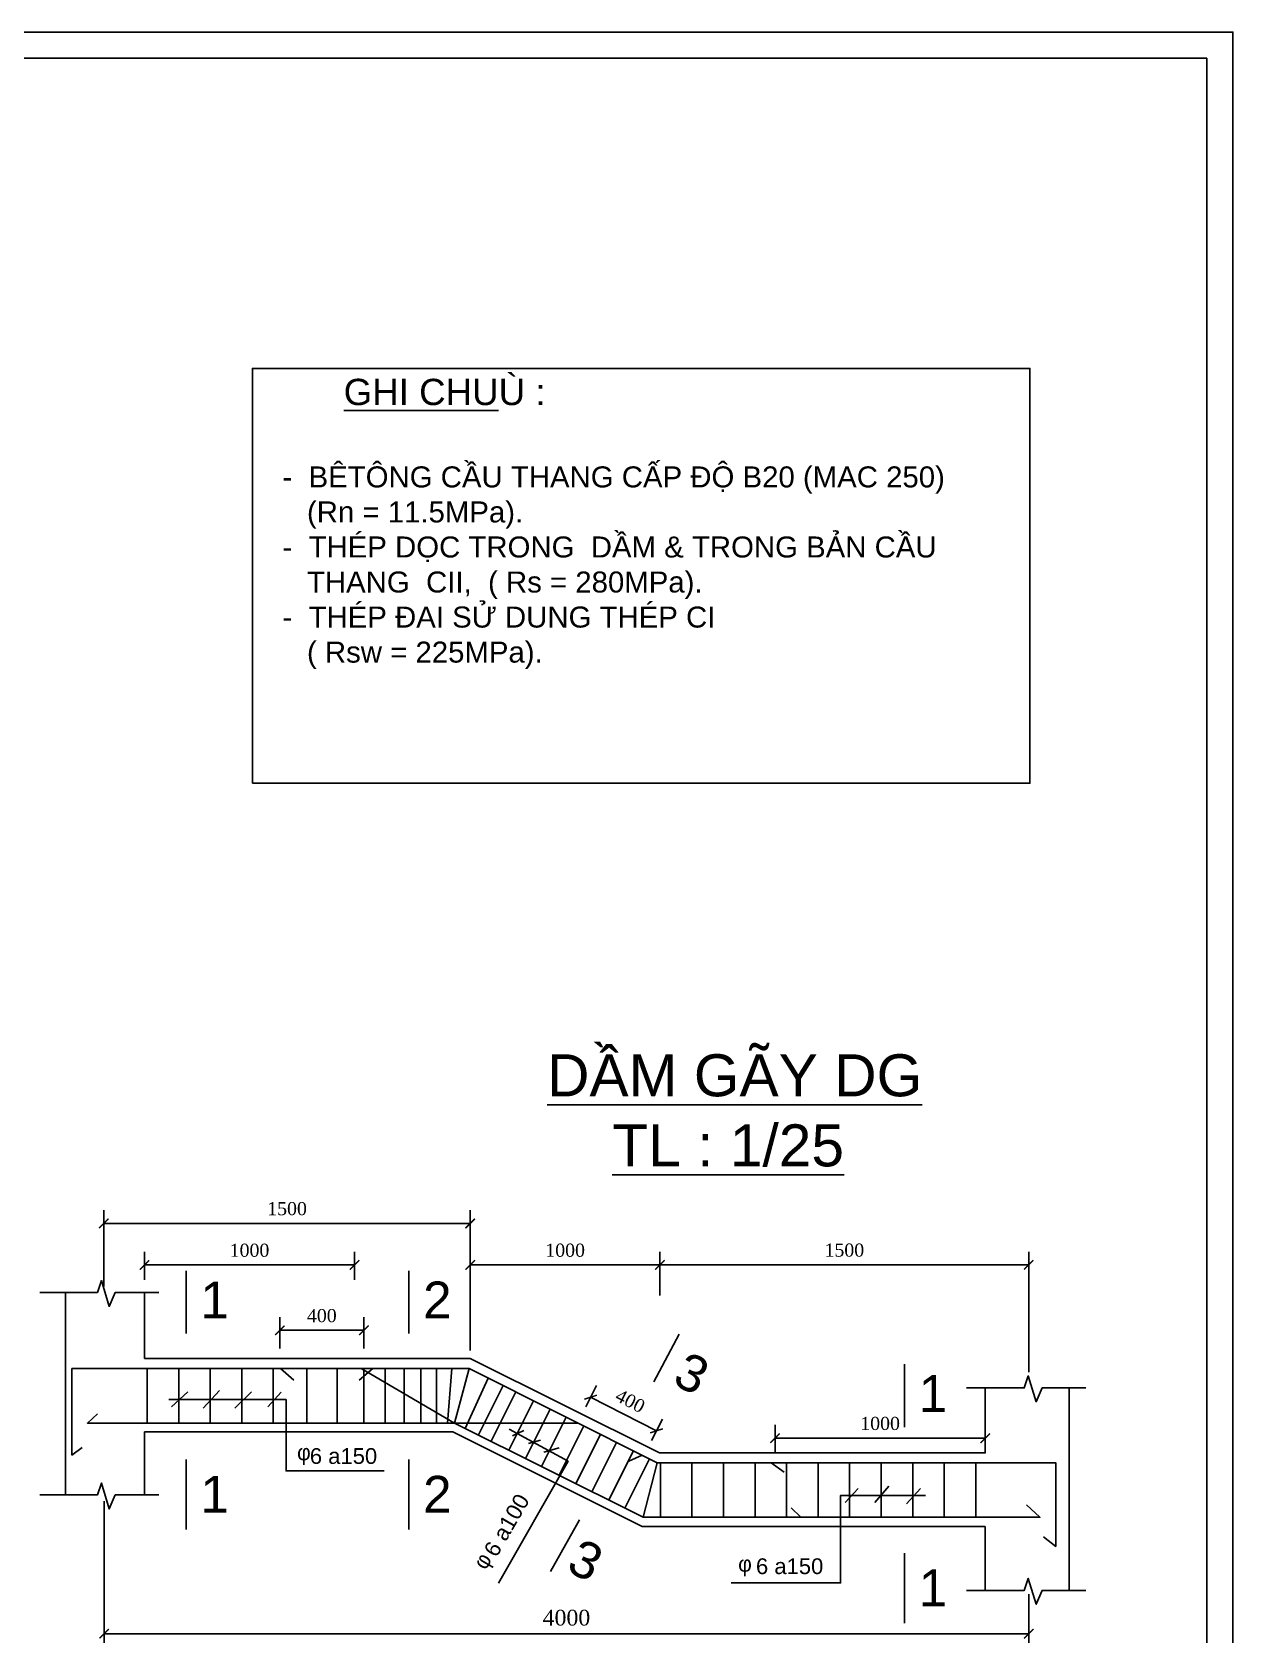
# Model space of a CAD drawing. Header units: millimetres. Extents: x -13160 to 230329, y -20060 to 75228.
# Drawn here: x 207477 to 230329, y 19314 to 49820 of the extents above; entities that cross this region are included whole.
import ezdxf

# ---------------------------------------------------------------- set-up
doc = ezdxf.new("R2010")
doc.units = ezdxf.units.MM
doc.header["$LTSCALE"] = 6
for name, color, linetype in [('BAODAM', 3, 'Continuous'), ('BAOMANH', 2, 'Continuous'), ('DAI', 4, 'Continuous'), ('KTHUOT', 6, 'Continuous'), ('TEXT', 7, 'Continuous'), ('THEP', 1, 'Continuous')]:
    doc.layers.add(name, color=color, linetype=linetype)
doc.styles.add('VNI-TIMES', font='')
doc.styles.get('VNI-TIMES').set_extended_font_data('VNI-Times')
doc.dimstyles.new('D1', dxfattribs={"dimtxt": 250, "dimasz": 180, "dimexe": 250, "dimexo": 150, "dimgap": 150, "dimtad": 1, "dimdec": 0, "dimtxsty": 'VNI-TIMES', "dimblk": 'ARCHTICK', "dimcen": 2.5, "dimadec": 0, "dimazin": 0, "dimtfac": 1, "dimtdec": 0, "dimtmove": 0, "dimatfit": 3, "dimldrblk": 'ARCHTICK', "dimfxl": 1, "dimarcsym": 0})

# ---------------------------------------------------------------- blocks, each defined once
blk = doc.blocks.new('_ArchTick')
at = {"layer": 'BAOMANH', "color": 0, "const_width": 0.15}
blk.add_lwpolyline([(-0.5, -0.5), (0.5, 0.5)], dxfattribs=at)
blk = doc.blocks.new('*D35')
at = {"layer": 'DEFPOINTS', "color": 0, "linetype": 'Continuous', "ltscale": 4}
for p in [(213615, 26356), (209615, 25923), (213615, 25923)]:
    blk.add_point(p, dxfattribs=at)
at = {"layer": 'KTHUOT', "color": 0, "linetype": 'Continuous', "lineweight": -2, "ltscale": 4, "transparency": 16777216}
for p, q in [((209615, 26073), (209615, 26606)), ((213615, 26073), (213615, 26606)), ((209615, 26356), (213615, 26356))]:
    blk.add_line(p, q, dxfattribs=at)
at = {"layer": 'KTHUOT', "color": 0, "linetype": 'Continuous', "lineweight": -2, "ltscale": 4, "transparency": 16777216, "xscale": 180, "yscale": 180, "zscale": 180, "rotation": 180}
blk.add_blockref('_ArchTick', (209615, 26356), dxfattribs=at)
at = {"layer": 'KTHUOT', "color": 0, "linetype": 'Continuous', "lineweight": -2, "ltscale": 4, "transparency": 16777216, "xscale": 180, "yscale": 180, "zscale": 180}
blk.add_blockref('_ArchTick', (213615, 26356), dxfattribs=at)
at = {"layer": 'KTHUOT', "color": 0, "linetype": 'Continuous', "ltscale": 4, "transparency": 16777216, "insert": (211615, 26634), "char_height": 250, "attachment_point": 5, "style": 'VNI-TIMES'}
blk.add_mtext('1000', dxfattribs=at)
blk = doc.blocks.new('*D34')
at = {"layer": 'DEFPOINTS', "color": 0, "linetype": 'Continuous', "ltscale": 4}
for p in [(225615, 23060), (221615, 22627), (225615, 22627)]:
    blk.add_point(p, dxfattribs=at)
at = {"layer": 'KTHUOT', "color": 0, "linetype": 'Continuous', "lineweight": -2, "ltscale": 4, "transparency": 16777216}
for p, q in [((221615, 22777), (221615, 23310)), ((225615, 22777), (225615, 23310)), ((221615, 23060), (225615, 23060))]:
    blk.add_line(p, q, dxfattribs=at)
at = {"layer": 'KTHUOT', "color": 0, "linetype": 'Continuous', "lineweight": -2, "ltscale": 4, "transparency": 16777216, "xscale": 180, "yscale": 180, "zscale": 180, "rotation": 180}
blk.add_blockref('_ArchTick', (221615, 23060), dxfattribs=at)
at = {"layer": 'KTHUOT', "color": 0, "linetype": 'Continuous', "lineweight": -2, "ltscale": 4, "transparency": 16777216, "xscale": 180, "yscale": 180, "zscale": 180}
blk.add_blockref('_ArchTick', (225615, 23060), dxfattribs=at)
at = {"layer": 'KTHUOT', "color": 0, "linetype": 'Continuous', "ltscale": 4, "transparency": 16777216, "insert": (223615, 23338), "char_height": 250, "attachment_point": 5, "style": 'VNI-TIMES'}
blk.add_mtext('1000', dxfattribs=at)
blk = doc.blocks.new('*D33')
at = {"layer": 'DEFPOINTS', "color": 0, "linetype": 'Continuous', "ltscale": 4}
for p in [(213791, 25112), (212191, 24616), (213791, 24616)]:
    blk.add_point(p, dxfattribs=at)
at = {"layer": 'KTHUOT', "color": 0, "linetype": 'Continuous', "lineweight": -2, "ltscale": 4, "transparency": 16777216}
for p, q in [((212191, 24766), (212191, 25362)), ((213791, 24766), (213791, 25362)), ((212191, 25112), (213791, 25112))]:
    blk.add_line(p, q, dxfattribs=at)
at = {"layer": 'KTHUOT', "color": 0, "linetype": 'Continuous', "lineweight": -2, "ltscale": 4, "transparency": 16777216, "xscale": 180, "yscale": 180, "zscale": 180, "rotation": 180}
blk.add_blockref('_ArchTick', (212191, 25112), dxfattribs=at)
at = {"layer": 'KTHUOT', "color": 0, "linetype": 'Continuous', "lineweight": -2, "ltscale": 4, "transparency": 16777216, "xscale": 180, "yscale": 180, "zscale": 180}
blk.add_blockref('_ArchTick', (213791, 25112), dxfattribs=at)
at = {"layer": 'KTHUOT', "color": 0, "linetype": 'Continuous', "ltscale": 4, "transparency": 16777216, "insert": (212991, 25390), "char_height": 250, "attachment_point": 5, "style": 'VNI-TIMES'}
blk.add_mtext('400', dxfattribs=at)
blk = doc.blocks.new('*D28')
at = {"layer": 'DEFPOINTS', "color": 0, "linetype": 'Continuous', "ltscale": 4}
for p in [(215815, 27146), (208842, 25794), (215815, 24577)]:
    blk.add_point(p, dxfattribs=at)
at = {"layer": 'KTHUOT', "color": 0, "linetype": 'Continuous', "lineweight": -2, "ltscale": 4, "transparency": 16777216}
for p, q in [((208842, 25944), (208842, 27396)), ((215815, 24727), (215815, 27396)), ((208842, 27146), (215815, 27146))]:
    blk.add_line(p, q, dxfattribs=at)
at = {"layer": 'KTHUOT', "color": 0, "linetype": 'Continuous', "lineweight": -2, "ltscale": 4, "transparency": 16777216, "xscale": 180, "yscale": 180, "zscale": 180, "rotation": 180}
blk.add_blockref('_ArchTick', (208842, 27146), dxfattribs=at)
at = {"layer": 'KTHUOT', "color": 0, "linetype": 'Continuous', "lineweight": -2, "ltscale": 4, "transparency": 16777216, "xscale": 180, "yscale": 180, "zscale": 180}
blk.add_blockref('_ArchTick', (215815, 27146), dxfattribs=at)
at = {"layer": 'KTHUOT', "color": 0, "linetype": 'Continuous', "ltscale": 4, "transparency": 16777216, "insert": (212329, 27426), "char_height": 250, "attachment_point": 5, "style": 'VNI-TIMES'}
blk.add_mtext('1500', dxfattribs=at)
blk = doc.blocks.new('*D27')
at = {"layer": 'DEFPOINTS', "color": 0, "linetype": 'Continuous', "ltscale": 4}
for p in [(208849, 22008), (226443, 20239), (226443, 19338)]:
    blk.add_point(p, dxfattribs=at)
at = {"layer": 'KTHUOT', "color": 0, "linetype": 'Continuous', "lineweight": -2, "ltscale": 4, "transparency": 16777216}
for p, q in [((208849, 21858), (208849, 19088)), ((226443, 20089), (226443, 19088)), ((208849, 19338), (226443, 19338))]:
    blk.add_line(p, q, dxfattribs=at)
at = {"layer": 'KTHUOT', "color": 0, "linetype": 'Continuous', "lineweight": -2, "ltscale": 4, "transparency": 16777216, "xscale": 180, "yscale": 180, "zscale": 180, "rotation": 180}
blk.add_blockref('_ArchTick', (208849, 19338), dxfattribs=at)
at = {"layer": 'KTHUOT', "color": 0, "linetype": 'Continuous', "lineweight": -2, "ltscale": 4, "transparency": 16777216, "xscale": 180, "yscale": 180, "zscale": 180}
blk.add_blockref('_ArchTick', (226443, 19338), dxfattribs=at)
at = {"layer": 'KTHUOT', "color": 0, "linetype": 'Continuous', "ltscale": 4, "transparency": 16777216, "insert": (217646, 19641), "char_height": 300, "attachment_point": 5, "style": 'VNI-TIMES'}
blk.add_mtext('4000', dxfattribs=at)
blk = doc.blocks.new('*D26')
at = {"layer": 'DEFPOINTS', "color": 0, "linetype": 'Continuous', "ltscale": 4}
for p in [(217943, 23519), (219360, 23199), (219198, 22880)]:
    blk.add_point(p, dxfattribs=at)
at = {"layer": 'KTHUOT', "color": 0, "linetype": 'Continuous', "lineweight": -2, "ltscale": 4, "transparency": 16777216}
for p, q in [((218012, 23653), (218220, 24061)), ((218106, 23839), (219360, 23199)), ((219266, 23013), (219474, 23422))]:
    blk.add_line(p, q, dxfattribs=at)
at = {"layer": 'KTHUOT', "color": 0, "linetype": 'Continuous', "lineweight": -2, "ltscale": 4, "transparency": 16777216, "xscale": 180, "yscale": 180, "zscale": 180}
for p, rotation in [((218106, 23839), 152.9800203264659), ((219360, 23199), 332.980020326466)]:
    blk.add_blockref('_ArchTick', p, dxfattribs=dict(at, rotation=rotation))
at = {"layer": 'KTHUOT', "color": 0, "linetype": 'Continuous', "ltscale": 4, "transparency": 16777216, "insert": (218860, 23767), "char_height": 250, "attachment_point": 5, "rotation": 332.98, "style": 'VNI-TIMES'}
blk.add_mtext('400', dxfattribs=at)
blk = doc.blocks.new('*D25')
at = {"layer": 'DEFPOINTS', "color": 0, "linetype": 'Continuous', "ltscale": 4}
for p in [(219426, 26357), (219426, 25625), (215815, 24727)]:
    blk.add_point(p, dxfattribs=at)
at = {"layer": 'KTHUOT', "color": 0, "linetype": 'Continuous', "lineweight": -2, "ltscale": 4, "transparency": 16777216}
for p, q in [((215815, 24877), (215815, 26607)), ((219426, 25775), (219426, 26607)), ((215815, 26357), (219426, 26357))]:
    blk.add_line(p, q, dxfattribs=at)
at = {"layer": 'KTHUOT', "color": 0, "linetype": 'Continuous', "lineweight": -2, "ltscale": 4, "transparency": 16777216, "xscale": 180, "yscale": 180, "zscale": 180, "rotation": 180}
blk.add_blockref('_ArchTick', (215815, 26357), dxfattribs=at)
at = {"layer": 'KTHUOT', "color": 0, "linetype": 'Continuous', "lineweight": -2, "ltscale": 4, "transparency": 16777216, "xscale": 180, "yscale": 180, "zscale": 180}
blk.add_blockref('_ArchTick', (219426, 26357), dxfattribs=at)
at = {"layer": 'KTHUOT', "color": 0, "linetype": 'Continuous', "ltscale": 4, "transparency": 16777216, "insert": (217621, 26635), "char_height": 250, "attachment_point": 5, "style": 'VNI-TIMES'}
blk.add_mtext('1000', dxfattribs=at)
blk = doc.blocks.new('*D24')
at = {"layer": 'DEFPOINTS', "color": 0, "linetype": 'Continuous', "ltscale": 4}
for p in [(226443, 26357), (219426, 25775), (226443, 24163)]:
    blk.add_point(p, dxfattribs=at)
at = {"layer": 'KTHUOT', "color": 0, "linetype": 'Continuous', "lineweight": -2, "ltscale": 4, "transparency": 16777216}
for p, q in [((219426, 25925), (219426, 26607)), ((226443, 24313), (226443, 26607)), ((219426, 26357), (226443, 26357))]:
    blk.add_line(p, q, dxfattribs=at)
at = {"layer": 'KTHUOT', "color": 0, "linetype": 'Continuous', "lineweight": -2, "ltscale": 4, "transparency": 16777216, "xscale": 180, "yscale": 180, "zscale": 180, "rotation": 180}
blk.add_blockref('_ArchTick', (219426, 26357), dxfattribs=at)
at = {"layer": 'KTHUOT', "color": 0, "linetype": 'Continuous', "lineweight": -2, "ltscale": 4, "transparency": 16777216, "xscale": 180, "yscale": 180, "zscale": 180}
blk.add_blockref('_ArchTick', (226443, 26357), dxfattribs=at)
at = {"layer": 'KTHUOT', "color": 0, "linetype": 'Continuous', "ltscale": 4, "transparency": 16777216, "insert": (222934, 26637), "char_height": 250, "attachment_point": 5, "style": 'VNI-TIMES'}
blk.add_mtext('1500', dxfattribs=at)

msp = doc.modelspace()

# ---------------------------------------------------------------- linework, layer by layer
at = {"layer": 'BAODAM', "color": 3, "linetype": 'Continuous'}
for p, q in [((208116.2, 21978.6), (208116.2, 25832.1)), ((209615.4, 24577.4), (209615.4, 25832.1)), ((215815.4, 24577.4), (209615.4, 24577.4)), ((215815.4, 24577.4), (219415.4, 22777.4)), ((225615.4, 22777.4), (225615.4, 24016.5)), ((227215.4, 20163), (227215.4, 24016.5)), ((209615.4, 21978.6), (209615.4, 23177.4)), ((215484.9, 23177.4), (209615.4, 23177.4)), ((215484.9, 23177.4), (219084.9, 21377.4)), ((225615.4, 22777.4), (219415.4, 22777.4)), ((225615.4, 21377.4), (219084.9, 21377.4)), ((225615.4, 20163), (225615.4, 21377.4))]:
    msp.add_line(p, q, dxfattribs=at)
at = {"layer": 'BAOMANH', "color": 2, "linetype": 'Continuous', "ltscale": 4}
for points in [[(207623.6, 25832.1), (208720.2, 25832.1), (208795.8, 26058.8), (208947.1, 25567.6), (209060.5, 25832.1), (209892.4, 25832.1)], [(225261.7, 24016.5), (226358.3, 24016.5), (226433.9, 24243.2), (226585.2, 23752), (226698.6, 24016.5), (227530.5, 24016.5)], [(210127.5, 23653.4), (210441.1, 23944.3)], [(210732.3, 23631), (211045.8, 23966.7)], [(211337, 23631), (211650.6, 23944.3)], [(211965.6, 23655.9), (212218.7, 23931.8)], [(210078.5, 23793.9), (212310.8, 23793.9), (212310.8, 22436.7), (214174.8, 22436.7)], [(216558.4, 23233.4), (217676.6, 22621.6), (216350.1, 20302.3)], [(216619.5, 23105.8), (216835.4, 23205.4)], [(216926.7, 22956.5), (217150.9, 23022.9)], [(217217.3, 22790.6), (217508, 22873.5)], [(207623.6, 21978.6), (208720.2, 21978.6), (208795.8, 22205.2), (208947.1, 21714.1), (209060.5, 21978.6), (209892.4, 21978.6)], [(224476, 21969.3), (222863.3, 21969.3), (222863.3, 20305.1), (220778.8, 20305.1)], [(222952.9, 21835), (223199.3, 22103.5)], [(223512.9, 21835), (223781.7, 22148.3)], [(224117.6, 21812.6), (224386.4, 22103.5)], [(225261.7, 20163), (226358.3, 20163), (226433.9, 20389.7), (226585.2, 19898.5), (226698.6, 20163), (227530.5, 20163)]]:
    msp.add_lwpolyline(points, dxfattribs=at)
at = {"layer": 'DAI', "color": 4, "linetype": 'Continuous', "ltscale": 4}
for p, q in [((209668.1, 23347.9), (209668.1, 24384.5)), ((210268.1, 23347.9), (210268.1, 24384.5)), ((210868.1, 23347.9), (210868.1, 24384.5)), ((211468.1, 23347.9), (211468.1, 24384.5)), ((212068.1, 23347.9), (212068.1, 24384.5)), ((212705.2, 23347.9), (212705.2, 24384.5)), ((213284.2, 23347.9), (213284.2, 24384.5)), ((213791.1, 23347.9), (213791.1, 24384.5)), ((214199.2, 23347.9), (214199.2, 24384.5)), ((214558.9, 23347.9), (214558.9, 24384.5)), ((219374.9, 22592.7), (219108.1, 21555.8))]:
    msp.add_line(p, q, dxfattribs=at)
for points in [[(146129.4, -9580.2), (230329.4, -9580.2), (230329.4, 49819.8), (146129.4, 49819.8)], [(146629.4, -9080.2), (229829.4, -9080.2), (229829.4, 49319.8), (146629.4, 49319.8)], [(211668.6, 35523.5), (226464.9, 35523.5), (226464.9, 43419.1), (211668.6, 43419.1)]]:
    msp.add_lwpolyline(points, close=True, dxfattribs=at)
for points in [[(214876.5, 23347.9), (214876.5, 24384.5)], [(215170.1, 23347.9), (215170.1, 24384.5)], [(215385.4, 23347.9), (215462.6, 24384.5)], [(215515.6, 23347.9), (215794.3, 24384.5)], [(215719.6, 23246.2), (216154.7, 24204.2)], [(216442.4, 24059.1), (215974, 23122.3)], [(216214.6, 22999.3), (216684.8, 23938.9)], [(217018.2, 23772), (216548.6, 22832.7)], [(217336.8, 23611.8), (216868.4, 22675.1)], [(217643.2, 23459.3), (217173.9, 22520.7)], [(217976.6, 23292.4), (217506.9, 22353.1)], [(218295.2, 23132.2), (217826.8, 22195.5)], [(218601.5, 22979.7), (218132.2, 22041.1)], [(218920.1, 22819.5), (218451.7, 21882.8)], [(219226.5, 22667), (218757.2, 21728.4)], [(219435.2, 22592.7), (219435.2, 21555.8)], [(220035.2, 22592.7), (220035.2, 21555.8)], [(220635.2, 22592.7), (220635.2, 21555.8)], [(221235.2, 22592.7), (221235.2, 21555.8)], [(221835.2, 22592.7), (221835.2, 21555.8)], [(222435.2, 22592.7), (222435.2, 21555.8)], [(223035.2, 22592.7), (223035.2, 21555.8)], [(223635.2, 22592.7), (223635.2, 21555.8)], [(224235.2, 22592.7), (224235.2, 21555.8)], [(224835.2, 22592.7), (224835.2, 21555.8)], [(225435.2, 22592.7), (225435.2, 21555.8)]]:
    msp.add_lwpolyline(points, dxfattribs=at)
at = {"layer": 'THEP', "color": 1, "linetype": 'Continuous', "ltscale": 4}
for points in [[(210411.6, 26246.9), (210411.6, 25051.7)], [(214648.4, 26246.9), (214648.4, 25051.7)], [(219309.9, 24131), (219789.5, 25038.9)], [(224078.8, 24465.2), (224078.8, 23270)], [(208427.2, 22883.2), (208235.7, 22736.1), (208235.7, 24384.5), (215794.3, 24384.5), (219374.9, 22592.7), (226958.9, 22592.7), (226958.9, 20998.2), (226726.4, 21184.1)], [(212457.6, 24161.1), (212202, 24384.5)], [(213703.7, 24161.1), (213959.3, 24384.5)], [(215515.6, 23347.9), (213740.5, 24384.5)], [(226400.9, 21788.1), (226656.6, 21555.8), (219108.1, 21555.8), (215515.6, 23347.9), (208530.2, 23347.9), (208722.1, 23522.9)], [(215515.6, 23347.9), (217865.7, 23347.9)], [(210411.6, 22650.7), (210411.6, 21322.8)], [(214648.4, 22650.7), (214648.4, 21322.8)], [(218832.9, 22623.8), (219089, 22735.8)], [(221789.8, 22413), (221542.4, 22592.7)], [(221925.6, 21733.8), (222103.7, 21555.8)], [(217896.3, 21508.1), (217341, 20524.5)], [(224078.8, 20869.1), (224078.8, 19541.1)]]:
    msp.add_lwpolyline(points, dxfattribs=at)

# ---------------------------------------------------------------- texts
at = {"layer": 'TEXT', "color": 7, "linetype": 'Continuous', "ltscale": 4, "attachment_point": 1, "style": 'VNI-TIMES'}
for s, insert, char_height, width in [('{\\fVNI-Helve|b0|i0|c0|p2;      \\LGHI CHU\\lÙ :\\P    \\P\\H0.8x;-  BEÂTOÂNG CAÀU THANG CAÁP ÑOÄ B20 (MAC 250)\\P   (Rn = 11.5MPa).\\P-  THEÙP DOÏC TRONG  DAÀM & TRONG BAÛN CAÀU\\P   THANG  CII,  ( Rs = 280MPa).\\P-  THEÙP ÑAI SÖÛ DUNG THEÙP CI\\P   ( Rsw = 225MPa).}', (212242.5, 43220.5), 500, 17640.351), ('{\\fVNI-Helve|b0|i0|c0|p2;1}', (210680.5, 26040.2), 700, 2133.881), ('{\\fVNI-Helve|b0|i0|c0|p2;2}', (214917.3, 26040.2), 700, 2133.881), ('{\\fVNI-Helve|b0|i0|c0|p2;1}', (224347.8, 24258.5), 700, 2133.881), ('\\fVNI-Helve|b0|i0|c0|p2;  6 a150', (212530, 22869.4), 300, 1700.671), ('{\\fVNI-Helve|b0|i0|c0|p2;1}', (210680.5, 22342.4), 700, 2133.881), ('{\\fVNI-Helve|b0|i0|c0|p2;2}', (214917.3, 22342.4), 700, 2133.881), ('\\fVNI-Helve|b0|i0|c0|p2;6 a150', (221252.7, 20772.2), 300, 1700.671), ('{\\fVNI-Helve|b0|i0|c0|p2;1}', (224347.8, 20560.7), 700, 2133.881)]:
    msp.add_mtext(s, dxfattribs=dict(at, insert=insert, char_height=char_height, width=width))
at = {"layer": 'TEXT', "color": 7, "linetype": 'Continuous', "attachment_point": 1, "style": 'VNI-TIMES'}
for s, insert, char_height, width in [('{\\fVNI-Helve|b0|i0|c0|p2; \\LDAÀM GAÕY DG\\l\\P     \\LTL : 1/25}', (216966.4, 30365.3), 800, 16583.228), ('\\fSymbol|b0|i0|c2|p18;f', (212519.9, 22941.2), 300, 366.108), ('\\fSymbol|b0|i0|c2|p18;f', (220913.9, 20818.8), 300, 366.108)]:
    msp.add_mtext(s, dxfattribs=dict(at, insert=insert, char_height=char_height, width=width))
at = {"layer": 'TEXT', "color": 7, "linetype": 'Continuous', "ltscale": 4, "attachment_point": 1, "style": 'VNI-TIMES'}
for s, insert, char_height, width, rotation in [('{\\fVNI-Helve|b0|i0|c0|p2;3}', (219942.5, 24728.7), 700, 2133.881, 334), ('\\fVNI-Helve|b0|i0|c0|p2;   6 a100', (215881.3, 20621.4), 300, 1700.671, 60), ('{\\fVNI-Helve|b0|i0|c0|p2;3}', (217923.1, 21172.6), 700, 2133.881, 334)]:
    msp.add_mtext(s, dxfattribs=dict(at, insert=insert, char_height=char_height, width=width, rotation=rotation))
at = {"layer": 'TEXT', "color": 7, "linetype": 'Continuous', "insert": (215850.2, 20685.8), "char_height": 300, "width": 366.108, "attachment_point": 1, "rotation": 59.72146, "style": 'VNI-TIMES'}
msp.add_mtext('\\fSymbol|b0|i0|c2|p18;f', dxfattribs=at)

# ---------------------------------------------------------------- dimensions: what is measured, and where the dimension line sits
at = {"layer": 'KTHUOT', "color": 6, "linetype": 'Continuous', "ltscale": 4}
for base, p1, p2, text, picture, middle in [((215815.4, 27146.3), (208842, 25794.1), (215815.4, 24577.4), '1500', '*D28', (212328.7, 27426.3)), ((213615.4, 26356.4), (209615.4, 25923.4), (213615.4, 25923.4), '1000', '*D35', (211615.4, 26634.4)), ((219425.7, 26356.7), (215815.4, 24727.4), (219425.7, 25625.4), '1000', '*D25', (217620.5, 26634.7)), ((226443.1, 26356.7), (219425.7, 25775.4), (226443.1, 24162.6), '1500', '*D24', (222934.4, 26636.8)), ((213791.1, 25112.3), (212191.1, 24616.1), (213791.1, 24616.1), '400', '*D33', (212991.1, 25390.3)), ((225615.4, 23060.4), (221615.4, 22627.4), (225615.4, 22627.4), '1000', '*D34', (223615.4, 23338.3))]:
    dim = msp.add_linear_dim(base=base, p1=p1, p2=p2, text=text, dimstyle='D1', dxfattribs=at)
    dim.commit()
    dim.dimension.update_dxf_attribs({"geometry": picture, "text_midpoint": middle})
dim = msp.add_aligned_dim(p1=(217943.4, 23519.4), p2=(219197.6, 22879.8), distance=358.4, text='400', dimstyle='D1', dxfattribs=at)
dim.commit()
dim.dimension.update_dxf_attribs({"geometry": '*D26', "text_midpoint": (218859.6, 23766.5)})
dim = msp.add_linear_dim(base=(226443, 19337.8), p1=(208848.8, 22007.6), p2=(226443, 20239.3), text='4000', dimstyle='D1', override={"dimtxt": 300}, dxfattribs=at)
dim.commit()
dim.dimension.update_dxf_attribs({"geometry": '*D27', "text_midpoint": (217645.9, 19641.4)})

doc.saveas('drawing.dxf')
